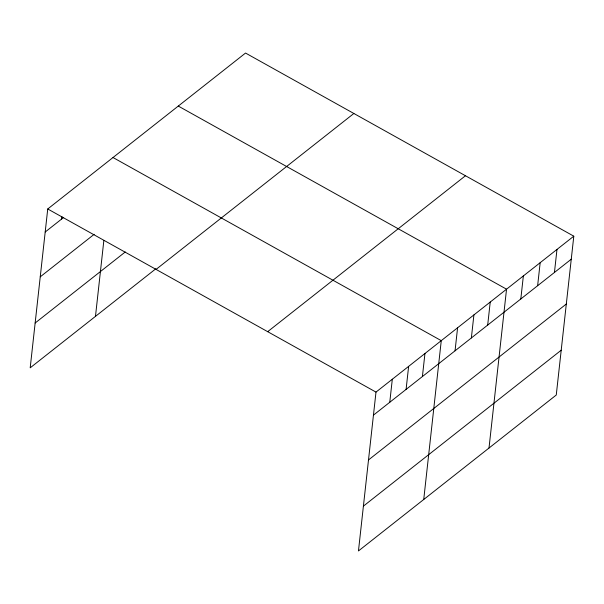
<?xml version="1.0" encoding="UTF-8"?>
<svg xmlns="http://www.w3.org/2000/svg" width="604" height="604" viewBox="0 0 604 604"><rect width="100%" height="100%" fill="white"/><g stroke="black" fill="none" stroke-linecap="round" stroke-linejoin="round"><path stroke-width="0.91" d="M573.8 236.179L375.99 392.102L358.459 550.946L556.261 395.024L573.8 236.179L245.541 53.054L47.739 208.976L30.2 367.821L155.787 268.825M61.51 219.146L61.819 216.383M95.477 316.368L103.82 240.762M389.769 402.264L392.313 379.237M406.092 389.399L408.629 366.371M422.407 376.541L424.952 353.514M423.736 499.493L441.267 340.648L113.016 157.523M455.046 350.811L457.59 327.783M471.362 337.946L473.906 314.918M487.685 325.08L490.229 302.053M489.006 448.032L506.545 289.188L178.286 106.07M520.814 298.965L523.358 275.937M537.628 285.715L540.172 262.687M554.442 272.457L556.986 249.429M45.194 232.004L63.639 217.463M40.249 276.828L94.171 234.322M35.145 323.004L125.255 251.974M156.058 269.407L353.868 113.484M267.67 331.672L465.473 175.749M373.453 415.129L571.256 259.207M368.5 459.946L566.31 304.023M363.404 506.129L561.214 350.199M47.739 208.976L375.99 392.102"/></g></svg>
